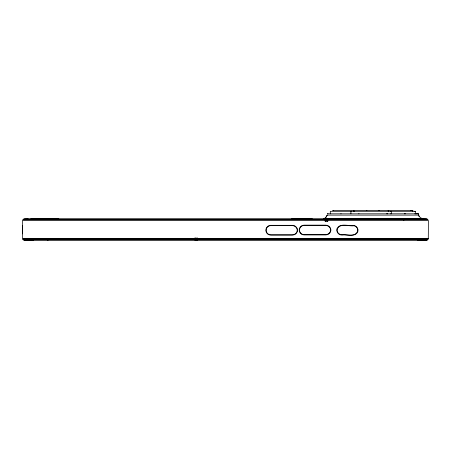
<?xml version="1.0" encoding="UTF-8"?>
<svg xmlns="http://www.w3.org/2000/svg" width="451" height="451" viewBox="0 0 451 451"><rect width="100%" height="100%" fill="white"/><g stroke="black" fill="none" stroke-linecap="round" stroke-linejoin="round"><path stroke-width="0.68" d="M197.019 240.073L195.125 240.073M195.125 237.485L195.125 240.327M197.019 237.485L197.019 240.327M325.216 221.706L325.216 218.989M327.742 221.706L327.742 218.989M421.302 218.701C424.56 219.49 417.682 216.756 418.737 215.121L327.212 215.121L325.915 217.388L324.776 218.194M325.819 217.393L327.212 215.121M418.618 215.127L419.221 216.356M426.872 218.938L23.954 218.932M427.723 219.428L23.102 219.423M428.022 219.817L22.804 219.812M428.208 220.274L22.612 220.268M428.275 238.444L428.444 220.759M428.208 238.934L22.612 238.923M428.022 239.391L22.804 239.38M333.39 210.668L332.81 210.668L412.907 210.668L410.624 210.668M353.437 210.662L354.035 210.662M366.319 210.668L366.9 210.668M378.817 210.668L379.398 210.668M350.912 211.293L351.6 211.293L350.912 211.293L350.912 213.819M388.181 211.293L388.785 211.293M391.31 211.293L390.622 211.293L391.31 211.293L391.31 213.819L390.622 213.819M412.327 211.299L412.907 211.299M330.284 213.825L330.284 211.299L415.382 211.299L415.382 213.825L414.717 213.825M414.723 211.299L415.382 211.299M328.057 213.825L327.285 213.825L418.562 213.813L418.737 215.121M340.821 213.813L341.131 213.813M358.708 213.813L359.019 213.813M415.546 213.813L418.562 213.813L418.562 215.076M324.427 218.701L323.57 218.701L423.579 218.865M30.753 218.865L58.771 218.865M291.549 218.865L312.317 218.865M23.497 219.118L28.227 218.938M422.604 218.938L427.497 219.118M24.602 219.118L426.392 219.118M325.216 220.759L327.742 220.759M325.216 221.39L327.742 221.39M428.444 238.432L22.55 238.432L22.55 220.759M24.219 239.774L23.102 239.774L427.886 239.774L426.601 239.78M33.273 240.27L23.959 240.27L427.041 240.265L417.553 240.27M340.708 234.644C345.844 233.877 354.813 237.739 357.587 231.397C358.291 228.956 356.555 226.351 354.136 225.782C349.001 226.554 340.031 222.693 337.258 229.029C336.553 231.476 338.289 234.075 340.708 234.644L339.53 234.182M22.556 225.32L22.556 233.877M297.237 230.213C297.232 232.784 294.841 234.836 292.338 234.802L270.747 234.802A4.589 4.589 0 0 1 266.158 230.213A4.589 4.589 0 0 1 270.747 225.624L292.338 225.624C294.841 225.59 297.232 227.637 297.237 230.213M297.542 230.213C297.536 232.941 295.022 235.134 292.355 235.106L270.747 235.106A4.893 4.893 0 0 1 265.859 230.213A4.893 4.893 0 0 1 270.747 225.32L292.355 225.32C295.022 225.291 297.536 227.484 297.542 230.213M330.583 230.038C330.583 232.615 328.193 234.661 325.684 234.627L304.098 234.627A4.589 4.589 0 0 1 299.509 230.038A4.589 4.589 0 0 1 304.098 225.449L325.684 225.449C328.193 225.415 330.583 227.467 330.583 230.038M330.893 230.038C330.887 232.767 328.367 234.96 325.707 234.932L304.098 234.932A4.893 4.893 0 0 1 299.205 230.038A4.893 4.893 0 0 1 304.098 225.145L325.707 225.145C328.367 225.117 330.887 227.31 330.893 230.038M336.965 228.95C336.046 232.051 338.842 235.202 341.976 235.106C346.813 234.159 355.444 237.795 357.88 231.481C358.799 228.375 356.002 225.229 352.868 225.32C348.031 226.272 339.4 222.631 336.965 228.95M388.785 210.662L388.181 210.662L388.785 210.662M354.035 211.293L353.437 211.293L354.035 211.293M387.234 213.813L386.924 213.813L387.234 213.813M405.122 213.813L404.812 213.813L405.122 213.813M403.611 218.865L403.132 218.865L403.831 220.268L403.611 218.865M47.857 240.327L47.53 240.107L47.857 240.327"/></g></svg>
